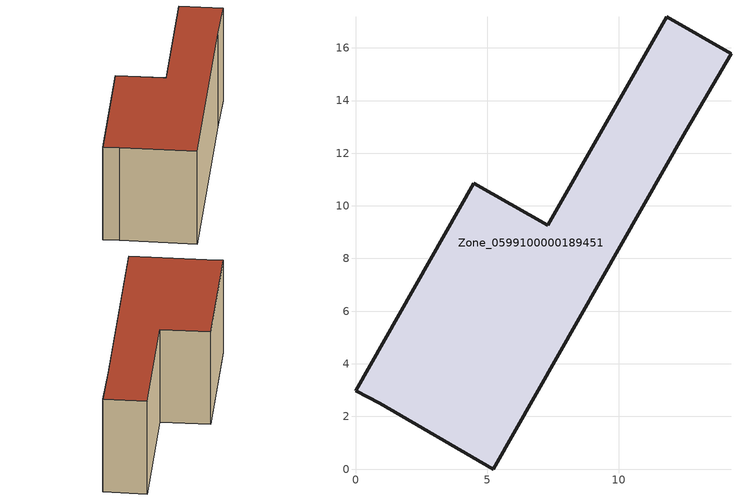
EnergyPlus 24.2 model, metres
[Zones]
Zone_0599100000189451
 floor ground (C_G): 4.49,10.87 7.3,9.27 11.82,17.18 14.26,15.77 12.55,12.83 5.23,0 0.92,2.5 0,2.98 z6.28
 wall outside (C_F): 14.26,15.77 11.82,17.18 7.3,9.27 4.49,10.87 0,2.98 0.92,2.5 5.23,0 12.55,12.83 14.26,15.77 z6.28:13.07
 roof outside (C_R): 11.82,17.18 7.3,9.27 4.49,10.87 0,2.98 0.92,2.5 5.23,0 12.55,12.83 14.26,15.77 z13.07
[BUILDING]
Pand.0599100000189451: North Axis=0; Terrain=City; Loads Convergence Tolerance Value=0.04; Temperature Convergence Tolerance Value=0.4; Solar Distribution=FullExterior; Maximum Number of Warmup Days=25; Minimum Number of Warmup Days=1
[Site:Location]
Rotterdam.The.Hague.AP_ZH_NLD Design_Conditions: Latitude=51.96; Longitude=4.45; Time Zone=1; Elevation=-4.5
[SITE:GROUNDTEMPERATURE:BUILDINGSURFACE]
18, 18, 18, 18, 18, 18, 18, 18, 18, 18, 18, 18
[MATERIAL] Thermal Absorptance=0.9; Solar Absorptance=0.7; Visible Absorptance=0.7
Name | Roughness | Thickness | Conductivity | Density | Specific Heat
G.TI.1946 | MediumSmooth | 0.15 | 1 | 540 | 1210
F.TI.1946 | Rough | 0.3 | 0.857143 | 1920 | 840
R.TI.1946 | MediumRough | 0.2 | 0.1 | 1500 | 1000
[CONSTRUCTION]
C_G: G.TI.1946
C_F: F.TI.1946
C_R: R.TI.1946
[ZONE]
Zone_0599100000189451: Type=1; Multiplier=1; Ceiling Height=Autocalculate; Volume=Autocalculate; Floor Area=autocalculate; Part of Total Floor Area=Yes
[ZONEINFILTRATION:DESIGNFLOWRATE]
Infil_Zone_0599100000189451: Zone or ZoneList or Space or SpaceList=Zone_0599100000189451; Schedule=AlwaysOn; Design Flow Rate Calculation Method=Flow/Area; Flow Rate per Floor Area=0.003; Constant Term Coefficient=1; Temperature Term Coefficient=0; Velocity Term Coefficient=0; Velocity Squared Term Coefficient=0
[HVACTEMPLATE:ZONE:IDEALLOADSAIRSYSTEM]
Zone_0599100000189451: Maximum Heating Supply Air Temperature=50; Minimum Cooling Supply Air Temperature=13; Maximum Heating Supply Air Humidity Ratio=0.0156; Minimum Cooling Supply Air Humidity Ratio=0.0077; Heating Limit=NoLimit; Cooling Limit=NoLimit; Dehumidification Control Type=ConstantSensibleHeatRatio; Cooling Sensible Heat Ratio=0.7; Dehumidification Setpoint=60; Humidification Control Type=None; Humidification Setpoint=30; Outdoor Air Method=None; Outdoor Air Flow Rate per Person=0.00944; Outdoor Air Flow Rate per Zone Floor Area=0; Outdoor Air Flow Rate per Zone=0; Demand Controlled Ventilation Type=None; Outdoor Air Economizer Type=NoEconomizer; Heat Recovery Type=None; Sensible Heat Recovery Effectiveness=0.7; Latent Heat Recovery Effectiveness=0.65
[ZONECONTROL:THERMOSTAT]
ThermostatControl_Zone_0599100000189451: Zone or ZoneList=Zone_0599100000189451; Control Type Schedule=DualSetpointControlType; Control 1=Thermostat_Zone_0599100000189451; Temperature Difference Between Cutout And Setpoint=0
[THERMOSTATSETPOINT:DUALSETPOINT]
Thermostat_Zone_0599100000189451: Heating Setpoint Temperature Schedule=HeatingSetpoint_Zone_0599100000189451; Cooling Setpoint Temperature Schedule=CoolingSetpoint_Zone_0599100000189451
[SCHEDULE:COMPACT]
HeatingSetpoint_Zone_0599100000189451: Through: 12/31, For: AllDays, Until: 24:00, 21
CoolingSetpoint_Zone_0599100000189451: Through: 12/31, For: AllDays, Until: 24:00, 24
DualSetpointControlType: Through: 12/31, For: AllDays, Until: 24:00, 4
AlwaysOn: Through: 12/31, For: AllDays, Until: 24:00, 1
